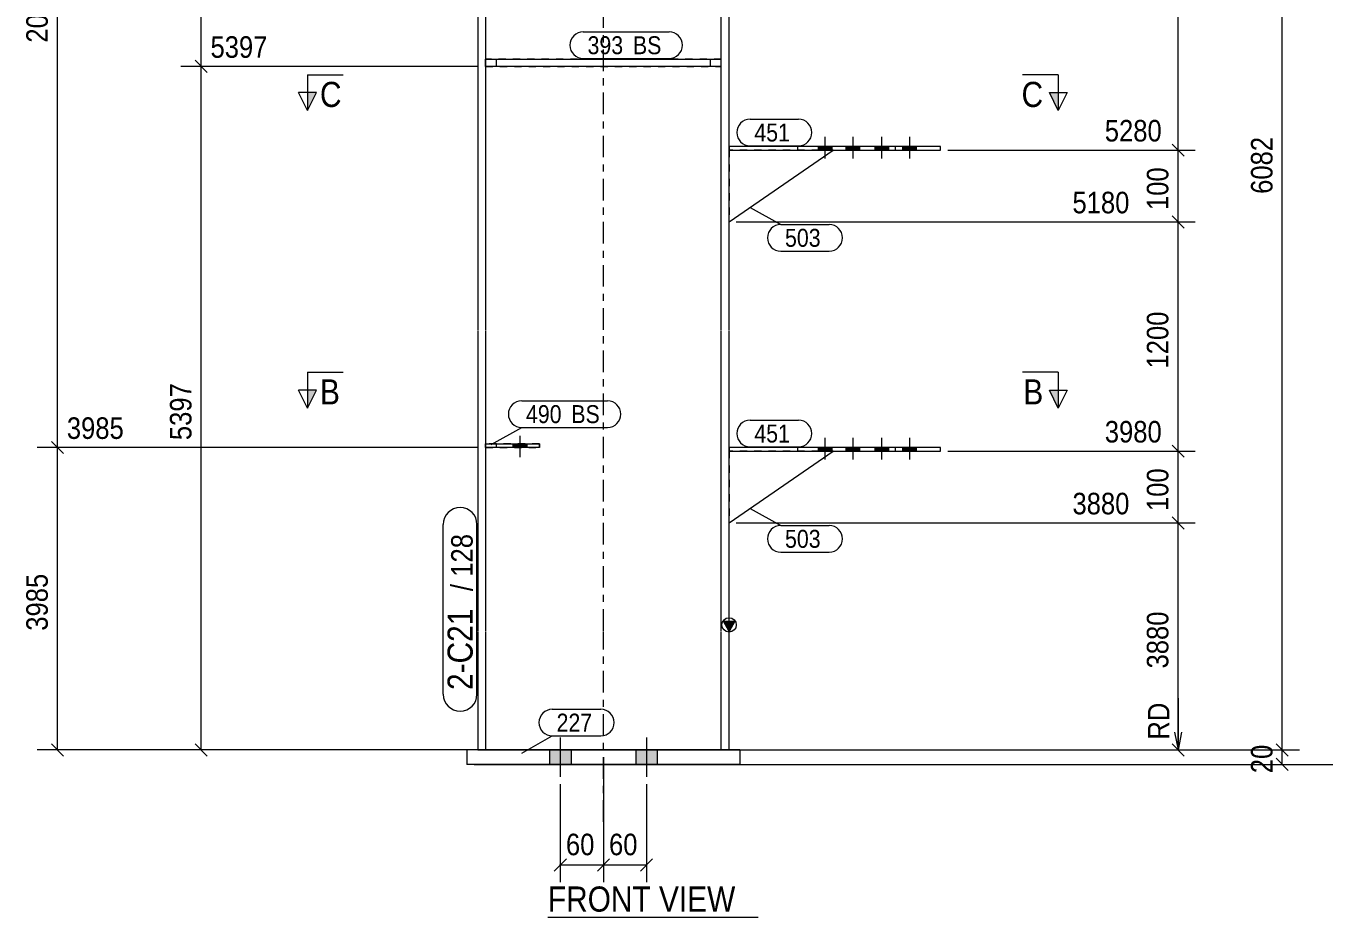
# Model space of a CAD drawing. Header units: millimetres. Extents: x 2 to 579, y 1 to 405.
# Drawn here: x 198.6 to 379.3, y 161.2 to 285.2 of the extents above; entities that cross this region are included whole.
import ezdxf

# ---------------------------------------------------------------- set-up
doc = ezdxf.new("R2010")
doc.units = ezdxf.units.MM
for name, pattern in [('XKITLINE00', [0]), ('XKITLINE01', [4, 1, -1, 1, -1]), ('XKITLINE02', [4, 2, -2]), ('XKITLINE03', [6, 3, -1, 1, -1])]:
    doc.linetypes.add(name, pattern=pattern)
for name, color, linetype, lineweight in [('Bolt', 3, 'Continuous', 0), ('Dimensions', 7, 'Continuous', 0), ('OtherObjectType', 7, 'Continuous', 0), ('Part', 2, 'Continuous', 0), ('PartMark', 7, 'Continuous', 0), ('Section', 6, 'Continuous', 0)]:
    doc.layers.add(name, color=color, linetype=linetype, lineweight=lineweight)
doc.styles.add('ARIAL', font='ARIAL.TTF')

# ---------------------------------------------------------------- blocks, each defined once
blk = doc.blocks.new('*A11')
at = {"layer": 'Bolt'}
for points in [[(274.5, 184.43), (274.5, 182.43), (271.5, 182.43), (271.5, 184.43)], [(274.5, 184.43), (274.5, 182.43), (271.5, 182.43), (271.5, 184.43)], [(286.5, 184.43), (286.5, 182.43), (283.5, 182.43), (283.5, 184.43)], [(286.5, 184.43), (286.5, 182.43), (283.5, 182.43), (283.5, 184.43)]]:
    blk.add_hatch(color=3, dxfattribs=at).paths.add_polyline_path(points, flags=17)
at = {"layer": 'Bolt', "color": 3, "linetype": 'XKITLINE00', "lineweight": 0}
for p, q in [((273, 186.18), (273, 180.68)), ((273, 186.18), (273, 180.68)), ((285, 186.18), (285, 180.68)), ((285, 186.18), (285, 180.68)), ((271.5, 184.43), (271.5, 182.43)), ((271.5, 184.43), (271.5, 182.43)), ((274.5, 184.43), (274.5, 182.43)), ((274.5, 184.43), (274.5, 182.43)), ((283.5, 184.43), (283.5, 182.43)), ((283.5, 184.43), (283.5, 182.43)), ((286.5, 184.43), (286.5, 182.43)), ((286.5, 184.43), (286.5, 182.43))]:
    blk.add_line(p, q, dxfattribs=at)
blk = doc.blocks.new('*A12')
at = {"layer": 'Bolt', "color": 3, "linetype": 'XKITLINE02', "lineweight": 0}
for p, q in [((267.4, 225.18), (267.4, 228.18)), ((266.42, 226.53), (266.42, 227.03)), ((268.39, 226.53), (268.39, 227.03))]:
    blk.add_line(p, q, dxfattribs=at)
blk = doc.blocks.new('*A13')
at = {"layer": 'Bolt'}
blk.add_hatch(color=3, dxfattribs=at).paths.add_polyline_path([(266.42, 226.53), (266.42, 227.03), (268.39, 227.03), (268.39, 226.53)], flags=17)
at = {"layer": 'Bolt', "color": 3, "linetype": 'XKITLINE00', "lineweight": 0}
for p, q in [((267.4, 225.18), (267.4, 228.18)), ((266.42, 226.53), (266.42, 227.03)), ((268.39, 226.53), (268.39, 227.03))]:
    blk.add_line(p, q, dxfattribs=at)
blk = doc.blocks.new('*A14')
at = {"layer": 'Bolt'}
for points in [[(310.79, 226.53), (310.79, 226.03), (308.89, 226.03), (308.89, 226.53)], [(314.66, 226.53), (314.66, 226.03), (312.76, 226.03), (312.76, 226.53)], [(318.67, 226.53), (318.67, 226.03), (316.77, 226.03), (316.77, 226.53)], [(322.54, 226.53), (322.54, 226.03), (320.64, 226.03), (320.64, 226.53)]]:
    blk.add_hatch(color=3, dxfattribs=at).paths.add_polyline_path(points, flags=17)
at = {"layer": 'Bolt', "color": 3, "linetype": 'XKITLINE00', "lineweight": 0}
for p, q in [((309.84, 227.87), (309.84, 224.87)), ((313.71, 227.87), (313.71, 224.87)), ((317.72, 227.87), (317.72, 224.87)), ((321.59, 227.87), (321.59, 224.87)), ((308.89, 226.53), (308.89, 226.03)), ((310.79, 226.53), (310.79, 226.03)), ((312.76, 226.53), (312.76, 226.03)), ((314.66, 226.53), (314.66, 226.03)), ((316.77, 226.53), (316.77, 226.03)), ((318.67, 226.53), (318.67, 226.03)), ((320.64, 226.53), (320.64, 226.03)), ((322.54, 226.53), (322.54, 226.03))]:
    blk.add_line(p, q, dxfattribs=at)
blk = doc.blocks.new('*A15')
at = {"layer": 'Bolt'}
for points in [[(310.79, 268.43), (310.79, 267.93), (308.89, 267.93), (308.89, 268.43)], [(314.66, 268.43), (314.66, 267.93), (312.76, 267.93), (312.76, 268.43)], [(318.67, 268.43), (318.67, 267.93), (316.77, 267.93), (316.77, 268.43)], [(322.54, 268.43), (322.54, 267.93), (320.64, 267.93), (320.64, 268.43)]]:
    blk.add_hatch(color=3, dxfattribs=at).paths.add_polyline_path(points, flags=17)
at = {"layer": 'Bolt', "color": 3, "linetype": 'XKITLINE00', "lineweight": 0}
for p, q in [((309.84, 269.77), (309.84, 266.77)), ((313.71, 269.77), (313.71, 266.77)), ((317.72, 269.77), (317.72, 266.77)), ((321.59, 269.77), (321.59, 266.77)), ((308.89, 268.43), (308.89, 267.93)), ((310.79, 268.43), (310.79, 267.93)), ((312.76, 268.43), (312.76, 267.93)), ((314.66, 268.43), (314.66, 267.93)), ((316.77, 268.43), (316.77, 267.93)), ((318.67, 268.43), (318.67, 267.93)), ((320.64, 268.43), (320.64, 267.93)), ((322.54, 268.43), (322.54, 267.93))]:
    blk.add_line(p, q, dxfattribs=at)
blk = doc.blocks.new('*A18')
at = {"layer": 'Part'}
blk.add_hatch(color=2, dxfattribs=at).paths.add_polyline_path([(295.7, 202.34), (297.3, 202.34), (296.5, 200.94)], flags=17)
at = {"layer": 'Part', "color": 7, "linetype": 'XKITLINE03', "lineweight": 0}
for p, q in [((279, 242.93), (279, 356.3)), ((279, 201.03), (279, 242.83)), ((279, 174.43), (279, 200.93))]:
    blk.add_line(p, q, dxfattribs=at)
at = {"layer": 'Part', "color": 7, "linetype": 'XKITLINE01', "lineweight": 0}
for p, q in [((261.5, 317.98), (261.5, 348.15)), ((261.5, 348.15), (262.6, 348.03)), ((295.4, 344.57), (262.6, 348.03)), ((262.6, 348.03), (262.6, 317.87)), ((261.5, 184.43), (296.5, 184.43))]:
    blk.add_line(p, q, dxfattribs=at)
at = {"layer": 'Part', "color": 2, "linetype": 'XKITLINE00', "lineweight": 0}
for p, q in [((295.4, 242.93), (295.4, 344.57)), ((295.4, 344.57), (296.5, 344.46)), ((296.5, 242.93), (296.5, 344.46)), ((261.5, 317.98), (261.5, 242.93)), ((262.6, 317.87), (262.6, 242.93)), ((261.5, 242.83), (261.5, 201.03)), ((262.6, 242.83), (262.6, 201.03)), ((295.4, 201.03), (295.4, 242.83)), ((296.5, 201.03), (296.5, 242.83)), ((261.5, 200.93), (261.5, 184.43)), ((262.6, 200.93), (262.6, 184.43)), ((295.4, 184.43), (295.4, 200.93)), ((296.5, 200.94), (295.7, 202.34)), ((295.7, 202.34), (297.3, 202.34)), ((297.3, 202.34), (296.5, 200.94)), ((296.5, 184.43), (296.5, 200.93))]:
    blk.add_line(p, q, dxfattribs=at)
blk.add_circle((296.5, 201.84), 1, dxfattribs=at)
blk = doc.blocks.new('*A22')
at = {"layer": 'Part', "color": 2, "linetype": 'XKITLINE00', "lineweight": 0}
for p, q in [((298, 184.43), (260, 184.43)), ((260, 184.43), (260, 182.43)), ((298, 184.43), (298, 182.43)), ((298, 182.43), (260, 182.43))]:
    blk.add_line(p, q, dxfattribs=at)
blk = doc.blocks.new('*A24')
at = {"layer": 'Part', "color": 7, "linetype": 'XKITLINE01', "lineweight": 0}
for p, q in [((295.4, 280.58), (262.6, 280.58)), ((262.6, 280.58), (262.6, 279.58)), ((264.1, 279.58), (264.1, 280.58)), ((293.9, 279.58), (293.9, 280.58)), ((295.4, 279.58), (295.4, 280.58)), ((262.6, 279.58), (295.4, 279.58))]:
    blk.add_line(p, q, dxfattribs=at)
blk = doc.blocks.new('*A25')
at = {"layer": 'Part', "color": 2, "linetype": 'XKITLINE00', "lineweight": 0}
for p, q in [((262.6, 280.58), (295.4, 280.58)), ((295.4, 279.58), (262.6, 279.58))]:
    blk.add_line(p, q, dxfattribs=at)
at = {"layer": 'Part', "color": 7, "linetype": 'XKITLINE01', "lineweight": 0}
for p, q in [((262.6, 279.58), (262.6, 280.58)), ((264.1, 279.58), (264.1, 280.58)), ((293.9, 279.58), (293.9, 280.58)), ((295.4, 279.58), (295.4, 280.58))]:
    blk.add_line(p, q, dxfattribs=at)
blk = doc.blocks.new('*A26')
at = {"layer": 'Part', "color": 7, "linetype": 'XKITLINE01', "lineweight": 0}
for p, q in [((270.1, 227.03), (262.6, 227.03)), ((262.6, 227.03), (262.6, 226.53)), ((262.6, 226.53), (270.1, 226.53)), ((264.1, 226.53), (264.1, 227.03)), ((270.1, 226.53), (270.1, 227.03))]:
    blk.add_line(p, q, dxfattribs=at)
blk = doc.blocks.new('*A27')
at = {"layer": 'Part', "color": 2, "linetype": 'XKITLINE00', "lineweight": 0}
for p, q in [((262.6, 227.03), (270.1, 227.03)), ((270.1, 226.53), (262.6, 226.53)), ((270.1, 227.03), (270.1, 226.53))]:
    blk.add_line(p, q, dxfattribs=at)
at = {"layer": 'Part', "color": 7, "linetype": 'XKITLINE01', "lineweight": 0}
for p, q in [((262.6, 226.53), (262.6, 227.03)), ((264.1, 226.53), (264.1, 227.03))]:
    blk.add_line(p, q, dxfattribs=at)
blk = doc.blocks.new('*A28')
at = {"layer": 'Part', "color": 2, "linetype": 'XKITLINE00', "lineweight": 0}
blk.add_line((296.5, 216.03), (311, 226.03), dxfattribs=at)
at = {"layer": 'Part', "color": 7, "linetype": 'XKITLINE01', "lineweight": 0}
for p, q in [((296.5, 226.03), (296.5, 216.03)), ((311, 226.03), (296.5, 226.03))]:
    blk.add_line(p, q, dxfattribs=at)
blk = doc.blocks.new('*A29')
at = {"layer": 'Part', "color": 2, "linetype": 'XKITLINE00', "lineweight": 0}
for p, q in [((325.95, 226.53), (296.5, 226.53)), ((296.5, 226.03), (325.95, 226.03)), ((306.07, 226.03), (306.07, 226.53)), ((319.67, 226.03), (319.67, 226.53)), ((325.95, 226.03), (325.95, 226.53))]:
    blk.add_line(p, q, dxfattribs=at)
at = {"layer": 'Part', "color": 7, "linetype": 'XKITLINE01', "lineweight": 0}
for p, q in [((296.5, 226.53), (296.5, 226.03)), ((309.42, 226.03), (309.42, 226.53))]:
    blk.add_line(p, q, dxfattribs=at)
blk = doc.blocks.new('*A30')
at = {"layer": 'Part', "color": 2, "linetype": 'XKITLINE00', "lineweight": 0}
blk.add_line((296.5, 257.93), (311, 267.93), dxfattribs=at)
at = {"layer": 'Part', "color": 7, "linetype": 'XKITLINE01', "lineweight": 0}
for p, q in [((296.5, 267.93), (296.5, 257.93)), ((311, 267.93), (296.5, 267.93))]:
    blk.add_line(p, q, dxfattribs=at)
blk = doc.blocks.new('*A31')
at = {"layer": 'Part', "color": 2, "linetype": 'XKITLINE00', "lineweight": 0}
for p, q in [((325.95, 268.43), (296.5, 268.43)), ((296.5, 267.93), (325.95, 267.93)), ((306.07, 267.93), (306.07, 268.43)), ((319.67, 267.93), (319.67, 268.43)), ((325.95, 267.93), (325.95, 268.43))]:
    blk.add_line(p, q, dxfattribs=at)
at = {"layer": 'Part', "color": 7, "linetype": 'XKITLINE01', "lineweight": 0}
for p, q in [((296.5, 268.43), (296.5, 267.93)), ((309.42, 267.93), (309.42, 268.43))]:
    blk.add_line(p, q, dxfattribs=at)
blk = doc.blocks.new('*A110')
at = {"layer": 'Dimensions', "color": 7, "linetype": 'XKITLINE00', "lineweight": 0}
for p, q in [((321.54, 360.12), (412.21, 360.12)), ((408.96, 360.97), (410.66, 359.27)), ((409.81, 182.43), (409.81, 360.12)), ((408.96, 183.28), (410.66, 181.58)), ((261, 182.43), (412.21, 182.43))]:
    blk.add_line(p, q, dxfattribs=at)
at = {"layer": 'Dimensions', "color": 3}
for p in [(409.81, 360.12), (409.81, 182.43)]:
    blk.add_point(p, dxfattribs=at)
at = {"layer": 'Dimensions', "color": 3, "style": 'ARIAL', "width": 0.85}
blk.add_text('6222', height=3, rotation=90.0002, dxfattribs=at).set_placement((408.46, 266.82))
blk = doc.blocks.new('*A111')
at = {"layer": 'Dimensions', "color": 7, "linetype": 'XKITLINE00', "lineweight": 0}
for p, q in [((262.5, 184.43), (375.9, 184.43)), ((372.66, 185.28), (374.35, 183.58)), ((373.5, 182.43), (373.5, 184.43)), ((372.66, 183.28), (374.35, 181.58)), ((261, 182.43), (375.9, 182.43))]:
    blk.add_line(p, q, dxfattribs=at)
at = {"layer": 'Dimensions', "color": 3}
for p in [(373.5, 184.43), (373.5, 182.43)]:
    blk.add_point(p, dxfattribs=at)
at = {"layer": 'Dimensions', "color": 3, "style": 'ARIAL', "width": 0.85}
blk.add_text('20', height=3, rotation=90.0002, dxfattribs=at).set_placement((372.15, 181.2))
blk = doc.blocks.new('*A112')
at = {"layer": 'Dimensions', "color": 7, "linetype": 'XKITLINE00', "lineweight": 0}
for p, q in [((279, 183.43), (279, 166.03)), ((273, 179.68), (273, 166.03)), ((273.85, 169.28), (272.16, 167.58)), ((273, 168.43), (279, 168.43)), ((279.85, 169.28), (278.16, 167.58))]:
    blk.add_line(p, q, dxfattribs=at)
at = {"layer": 'Dimensions', "color": 3}
for p in [(273, 168.43), (279, 168.43)]:
    blk.add_point(p, dxfattribs=at)
at = {"layer": 'Dimensions', "color": 3, "style": 'ARIAL', "width": 0.85}
blk.add_text('60', height=3, dxfattribs=at).set_placement((273.78, 169.78))
blk = doc.blocks.new('*A113')
at = {"layer": 'Dimensions', "color": 7, "linetype": 'XKITLINE00', "lineweight": 0}
for p, q in [((279, 183.43), (279, 166.03)), ((285, 179.68), (285, 166.03)), ((279.85, 169.28), (278.16, 167.58)), ((279, 168.43), (285, 168.43)), ((285.85, 169.28), (284.16, 167.58))]:
    blk.add_line(p, q, dxfattribs=at)
at = {"layer": 'Dimensions', "color": 3}
for p in [(279, 168.43), (285, 168.43)]:
    blk.add_point(p, dxfattribs=at)
at = {"layer": 'Dimensions', "color": 3, "style": 'ARIAL', "width": 0.85}
blk.add_text('60', height=3, dxfattribs=at).set_placement((279.78, 169.78))
blk = doc.blocks.new('*A120')
at = {"layer": 'PartMark', "color": 7, "linetype": 'XKITLINE00', "lineweight": 0}
for p, q in [((299.41, 272.23), (306.17, 272.23)), ((299.41, 268.53), (306.17, 268.53))]:
    blk.add_line(p, q, dxfattribs=at)
for centre, start, end in [((299.41, 270.38), 90, 270), ((306.17, 270.38), 270, 90)]:
    blk.add_arc(centre, 1.85, start, end, dxfattribs=at)
at = {"layer": 'PartMark', "color": 3, "style": 'ARIAL', "width": 0.85}
blk.add_text('451', height=2.5, dxfattribs=at).set_placement((300.01, 269.13))
blk = doc.blocks.new('*A121')
at = {"layer": 'PartMark', "color": 7, "linetype": 'XKITLINE00', "lineweight": 0}
for p, q in [((299.43, 259.96), (303.68, 257.57)), ((303.68, 257.57), (310.44, 257.57)), ((303.68, 253.87), (310.44, 253.87))]:
    blk.add_line(p, q, dxfattribs=at)
for centre, start, end in [((303.68, 255.72), 90, 270), ((310.44, 255.72), 270, 90)]:
    blk.add_arc(centre, 1.85, start, end, dxfattribs=at)
at = {"layer": 'PartMark', "color": 3, "style": 'ARIAL', "width": 0.85}
blk.add_text('503', height=2.5, dxfattribs=at).set_placement((304.28, 254.47))
blk = doc.blocks.new('*A122')
at = {"layer": 'PartMark', "color": 7, "linetype": 'XKITLINE00', "lineweight": 0}
for p, q in [((299.41, 230.33), (306.17, 230.33)), ((299.41, 226.63), (306.17, 226.63))]:
    blk.add_line(p, q, dxfattribs=at)
for centre, start, end in [((299.41, 228.48), 90, 270), ((306.17, 228.48), 270, 90)]:
    blk.add_arc(centre, 1.85, start, end, dxfattribs=at)
at = {"layer": 'PartMark', "color": 3, "style": 'ARIAL', "width": 0.85}
blk.add_text('451', height=2.5, dxfattribs=at).set_placement((300.01, 227.23))
blk = doc.blocks.new('*A123')
at = {"layer": 'PartMark', "color": 7, "linetype": 'XKITLINE00', "lineweight": 0}
for p, q in [((299.43, 218.06), (303.68, 215.67)), ((303.68, 215.67), (310.44, 215.67)), ((303.68, 211.97), (310.44, 211.97))]:
    blk.add_line(p, q, dxfattribs=at)
for centre, start, end in [((303.68, 213.82), 90, 270), ((310.44, 213.82), 270, 90)]:
    blk.add_arc(centre, 1.85, start, end, dxfattribs=at)
at = {"layer": 'PartMark', "color": 3, "style": 'ARIAL', "width": 0.85}
blk.add_text('503', height=2.5, dxfattribs=at).set_placement((304.28, 212.57))
blk = doc.blocks.new('*A125')
at = {"layer": 'PartMark', "color": 7, "linetype": 'XKITLINE00', "lineweight": 0}
for p, q in [((271.88, 190.09), (278.64, 190.09)), ((267.63, 184), (271.88, 186.39)), ((271.88, 186.39), (278.64, 186.39))]:
    blk.add_line(p, q, dxfattribs=at)
for centre, start, end in [((271.88, 188.24), 90, 270), ((278.64, 188.24), 270, 90)]:
    blk.add_arc(centre, 1.85, start, end, dxfattribs=at)
at = {"layer": 'PartMark', "color": 3, "style": 'ARIAL', "width": 0.85}
blk.add_text('227', height=2.5, dxfattribs=at).set_placement((272.48, 186.99))
blk = doc.blocks.new('*A129')
at = {"layer": 'PartMark', "color": 7, "linetype": 'XKITLINE00', "lineweight": 0}
for p, q in [((256.7, 192.18), (256.7, 215.83)), ((261.4, 192.18), (261.4, 215.83))]:
    blk.add_line(p, q, dxfattribs=at)
for centre, start, end in [((259.05, 215.83), 0, 180), ((259.05, 192.18), 180, 0)]:
    blk.add_arc(centre, 2.35, start, end, dxfattribs=at)
at = {"layer": 'PartMark', "color": 3, "style": 'ARIAL', "width": 0.85}
for s, p in [('128', (260.8, 208.55)), ('/', (260.8, 206.54))]:
    blk.add_text(s, height=3, rotation=90.0002, dxfattribs=at).set_placement(p)
at = {"layer": 'PartMark', "color": 1, "style": 'ARIAL', "width": 0.85}
blk.add_text('2-C21', height=3.5, rotation=90.0002, dxfattribs=at).set_placement((260.8, 192.78))
blk = doc.blocks.new('*A130')
at = {"layer": 'PartMark', "color": 7, "linetype": 'XKITLINE00', "lineweight": 0}
for p, q in [((276.19, 284.38), (288.15, 284.38)), ((276.19, 280.68), (288.15, 280.68))]:
    blk.add_line(p, q, dxfattribs=at)
for centre, start, end in [((276.19, 282.53), 90, 270), ((288.15, 282.53), 270, 90)]:
    blk.add_arc(centre, 1.85, start, end, dxfattribs=at)
at = {"layer": 'PartMark', "color": 3, "style": 'ARIAL', "width": 0.85}
for s, p in [('393', (276.79, 281.28)), ('BS', (283.11, 281.28))]:
    blk.add_text(s, height=2.5, dxfattribs=at).set_placement(p)
blk = doc.blocks.new('*A131')
at = {"layer": 'PartMark', "color": 7, "linetype": 'XKITLINE00', "lineweight": 0}
for p, q in [((267.62, 233.03), (279.58, 233.03)), ((263.38, 226.94), (267.62, 229.33)), ((267.62, 229.33), (279.58, 229.33))]:
    blk.add_line(p, q, dxfattribs=at)
for centre, start, end in [((267.62, 231.18), 90, 270), ((279.58, 231.18), 270, 90)]:
    blk.add_arc(centre, 1.85, start, end, dxfattribs=at)
at = {"layer": 'PartMark', "color": 3, "style": 'ARIAL', "width": 0.85}
for s, p in [('490', (268.22, 229.93)), ('BS', (274.53, 229.93))]:
    blk.add_text(s, height=2.5, dxfattribs=at).set_placement(p)
blk = doc.blocks.new('*A132')
at = {"layer": 'Section'}
for points in [[(239.04, 275.93), (237.79, 273.43), (237.79, 275.93)], [(342.33, 275.93), (342.33, 273.43), (341.08, 275.93)]]:
    blk.add_hatch(color=3, dxfattribs=at).paths.add_polyline_path(points, flags=17)
at = {"layer": 'Section', "color": 1, "linetype": 'XKITLINE00', "lineweight": 0}
for p, q in [((237.79, 278.43), (242.79, 278.43)), ((237.79, 278.43), (237.79, 273.43)), ((342.33, 278.43), (337.33, 278.43)), ((342.33, 278.43), (342.33, 273.43))]:
    blk.add_line(p, q, dxfattribs=at)
at = {"layer": 'Section', "color": 3, "linetype": 'XKITLINE00', "lineweight": 0}
for p, q in [((237.79, 273.43), (236.54, 275.93)), ((239.04, 275.93), (236.54, 275.93)), ((237.79, 273.43), (239.04, 275.93)), ((341.08, 275.93), (343.58, 275.93)), ((342.33, 273.43), (341.08, 275.93)), ((343.58, 275.93), (342.33, 273.43))]:
    blk.add_line(p, q, dxfattribs=at)
at = {"layer": 'Section', "color": 7, "style": 'ARIAL', "width": 0.85}
for p in [(239.54, 273.93), (337.21, 273.93)]:
    blk.add_text('C', height=3.5, dxfattribs=at).set_placement(p)
blk = doc.blocks.new('*A133')
at = {"layer": 'Section'}
for points in [[(239.04, 234.53), (237.79, 232.03), (237.79, 234.53)], [(342.33, 234.53), (342.33, 232.03), (341.08, 234.53)]]:
    blk.add_hatch(color=3, dxfattribs=at).paths.add_polyline_path(points, flags=17)
at = {"layer": 'Section', "color": 1, "linetype": 'XKITLINE00', "lineweight": 0}
for p, q in [((237.79, 237.03), (242.79, 237.03)), ((237.79, 237.03), (237.79, 232.03)), ((342.33, 237.03), (337.33, 237.03)), ((342.33, 237.03), (342.33, 232.03))]:
    blk.add_line(p, q, dxfattribs=at)
at = {"layer": 'Section', "color": 3, "linetype": 'XKITLINE00', "lineweight": 0}
for p, q in [((237.79, 232.03), (236.54, 234.53)), ((239.04, 234.53), (236.54, 234.53)), ((237.79, 232.03), (239.04, 234.53)), ((341.08, 234.53), (343.58, 234.53)), ((342.33, 232.03), (341.08, 234.53)), ((343.58, 234.53), (342.33, 232.03))]:
    blk.add_line(p, q, dxfattribs=at)
at = {"layer": 'Section', "color": 7, "style": 'ARIAL', "width": 0.85}
for p in [(239.54, 232.53), (337.46, 232.53)]:
    blk.add_text('B', height=3.5, dxfattribs=at).set_placement(p)
blk = doc.blocks.new('*A136')
at = {"layer": 'OtherObjectType', "color": 7, "linetype": 'XKITLINE00', "lineweight": 0}
blk.add_line((271.27, 161.18), (300.56, 161.18), dxfattribs=at)
at = {"layer": 'OtherObjectType', "color": 7, "style": 'ARIAL', "width": 0.85}
blk.add_text('FRONT VIEW', height=3.5, dxfattribs=at).set_placement((271.27, 161.93))
blk = doc.blocks.new('*A137')
at = {"layer": 'Dimensions', "color": 7, "linetype": 'XKITLINE00', "lineweight": 0}
for p, q in [((372.66, 349), (374.35, 347.3)), ((262.5, 348.15), (375.9, 348.15)), ((373.5, 184.43), (373.5, 348.15)), ((262.5, 184.43), (375.9, 184.43)), ((372.66, 185.28), (374.35, 183.58))]:
    blk.add_line(p, q, dxfattribs=at)
at = {"layer": 'Dimensions', "color": 3}
for p in [(373.5, 348.15), (373.5, 184.43)]:
    blk.add_point(p, dxfattribs=at)
at = {"layer": 'Dimensions', "color": 3, "style": 'ARIAL', "width": 0.85}
blk.add_text('6082', height=3, rotation=90.0002, dxfattribs=at).set_placement((372.15, 261.84))
blk = doc.blocks.new('*A139')
at = {"layer": 'Dimensions', "color": 7, "linetype": 'XKITLINE00', "lineweight": 0}
for p, q in [((261.6, 226.53), (200.15, 226.53)), ((202.16, 227.38), (203.85, 225.68)), ((203, 184.43), (203, 226.53)), ((260.5, 184.43), (200.15, 184.43)), ((202.16, 185.28), (203.85, 183.58))]:
    blk.add_line(p, q, dxfattribs=at)
at = {"layer": 'Dimensions', "color": 3}
for p in [(203, 226.53), (203, 184.43)]:
    blk.add_point(p, dxfattribs=at)
at = {"layer": 'Dimensions', "color": 3, "style": 'ARIAL', "width": 0.85}
blk.add_text('3985', height=3, dxfattribs=at).set_placement((204.3, 227.73))
blk.add_text('3985', height=3, rotation=90.0002, dxfattribs=at).set_placement((201.65, 201.03))
blk = doc.blocks.new('*A140')
at = {"layer": 'Dimensions', "color": 7, "linetype": 'XKITLINE00', "lineweight": 0}
for p, q in [((202.16, 349), (203.85, 347.3)), ((260.5, 348.15), (200.15, 348.15)), ((203, 226.53), (203, 348.15)), ((261.6, 226.53), (200.15, 226.53)), ((202.16, 227.38), (203.85, 225.68))]:
    blk.add_line(p, q, dxfattribs=at)
at = {"layer": 'Dimensions', "color": 3}
for p in [(203, 348.15), (203, 226.53)]:
    blk.add_point(p, dxfattribs=at)
at = {"layer": 'Dimensions', "color": 3, "style": 'ARIAL', "width": 0.85}
blk.add_text('6082', height=3, dxfattribs=at).set_placement((204.3, 349.35))
blk.add_text('2097', height=3, rotation=90.0002, dxfattribs=at).set_placement((201.65, 282.89))
blk = doc.blocks.new('*A141')
at = {"layer": 'Dimensions', "color": 7, "linetype": 'XKITLINE00', "lineweight": 0}
for p, q in [((222.16, 280.43), (223.85, 278.74)), ((261.6, 279.58), (220.15, 279.58)), ((223, 184.43), (223, 279.58)), ((260.5, 184.43), (220.15, 184.43)), ((222.16, 185.28), (223.85, 183.58))]:
    blk.add_line(p, q, dxfattribs=at)
at = {"layer": 'Dimensions', "color": 3}
for p in [(223, 279.58), (223, 184.43)]:
    blk.add_point(p, dxfattribs=at)
at = {"layer": 'Dimensions', "color": 3, "style": 'ARIAL', "width": 0.85}
blk.add_text('5397', height=3, dxfattribs=at).set_placement((224.3, 280.78))
blk.add_text('5397', height=3, rotation=90.0002, dxfattribs=at).set_placement((221.65, 227.56))
blk = doc.blocks.new('*A142')
at = {"layer": 'Dimensions', "color": 7, "linetype": 'XKITLINE00', "lineweight": 0}
for p, q in [((222.16, 318.46), (223.85, 316.76)), ((273.54, 317.61), (220.15, 317.61)), ((223, 279.58), (223, 317.61)), ((222.16, 280.43), (223.85, 278.74)), ((261.6, 279.58), (220.15, 279.58))]:
    blk.add_line(p, q, dxfattribs=at)
at = {"layer": 'Dimensions', "color": 3}
for p in [(223, 317.61), (223, 279.58)]:
    blk.add_point(p, dxfattribs=at)
at = {"layer": 'Dimensions', "color": 3, "style": 'ARIAL', "width": 0.85}
blk.add_text('5777', height=3, dxfattribs=at).set_placement((224.3, 318.81))
blk.add_text('380', height=3, rotation=90.0002, dxfattribs=at).set_placement((221.65, 295.26))
blk = doc.blocks.new('*A145')
at = {"layer": 'Dimensions', "color": 7, "linetype": 'XKITLINE00', "lineweight": 0}
for p, q in [((358.16, 216.88), (359.85, 215.18)), ((297.5, 216.03), (361.4, 216.03)), ((359, 184.43), (359, 216.03)), ((359, 191.65), (359, 184.43)), ((358.5, 186.93), (359, 184.43)), ((359.5, 186.93), (359, 184.43)), ((297.5, 184.43), (361.4, 184.43)), ((297.5, 184.43), (361.4, 184.43)), ((358.16, 185.28), (359.85, 183.58))]:
    blk.add_line(p, q, dxfattribs=at)
at = {"layer": 'Dimensions', "color": 3}
for p in [(359, 216.03), (359, 184.43)]:
    blk.add_point(p, dxfattribs=at)
at = {"layer": 'Dimensions', "color": 7}
blk.add_point((359, 184.43), dxfattribs=at)
at = {"layer": 'Dimensions', "color": 3, "style": 'ARIAL', "width": 0.85}
blk.add_text('3880', height=3, dxfattribs=at).set_placement((344.3, 217.23))
for s, p in [('3880', (357.65, 195.78)), ('RD', (357.8, 185.87))]:
    blk.add_text(s, height=3, rotation=90.0002, dxfattribs=at).set_placement(p)
blk = doc.blocks.new('*A146')
at = {"layer": 'Dimensions', "color": 7, "linetype": 'XKITLINE00', "lineweight": 0}
for p, q in [((326.95, 226.03), (361.4, 226.03)), ((358.16, 226.88), (359.85, 225.18)), ((359, 216.03), (359, 226.03)), ((358.16, 216.88), (359.85, 215.18)), ((297.5, 216.03), (361.4, 216.03))]:
    blk.add_line(p, q, dxfattribs=at)
at = {"layer": 'Dimensions', "color": 3}
for p in [(359, 226.03), (359, 216.03)]:
    blk.add_point(p, dxfattribs=at)
at = {"layer": 'Dimensions', "color": 3, "style": 'ARIAL', "width": 0.85}
blk.add_text('3980', height=3, dxfattribs=at).set_placement((348.8, 227.23))
blk.add_text('100', height=3, rotation=90.0002, dxfattribs=at).set_placement((357.65, 217.69))
blk = doc.blocks.new('*A147')
at = {"layer": 'Dimensions', "color": 7, "linetype": 'XKITLINE00', "lineweight": 0}
for p, q in [((358.16, 258.78), (359.85, 257.08)), ((297.5, 257.93), (361.4, 257.93)), ((359, 226.03), (359, 257.93)), ((326.95, 226.03), (361.4, 226.03)), ((358.16, 226.88), (359.85, 225.18))]:
    blk.add_line(p, q, dxfattribs=at)
at = {"layer": 'Dimensions', "color": 3}
for p in [(359, 257.93), (359, 226.03)]:
    blk.add_point(p, dxfattribs=at)
at = {"layer": 'Dimensions', "color": 3, "style": 'ARIAL', "width": 0.85}
blk.add_text('5180', height=3, dxfattribs=at).set_placement((344.3, 259.13))
blk.add_text('1200', height=3, rotation=90.0002, dxfattribs=at).set_placement((357.65, 237.53))
blk = doc.blocks.new('*A148')
at = {"layer": 'Dimensions', "color": 7, "linetype": 'XKITLINE00', "lineweight": 0}
for p, q in [((326.95, 267.93), (361.4, 267.93)), ((358.16, 268.78), (359.85, 267.08)), ((359, 257.93), (359, 267.93)), ((358.16, 258.78), (359.85, 257.08)), ((297.5, 257.93), (361.4, 257.93))]:
    blk.add_line(p, q, dxfattribs=at)
at = {"layer": 'Dimensions', "color": 3}
for p in [(359, 267.93), (359, 257.93)]:
    blk.add_point(p, dxfattribs=at)
at = {"layer": 'Dimensions', "color": 3, "style": 'ARIAL', "width": 0.85}
blk.add_text('5280', height=3, dxfattribs=at).set_placement((348.8, 269.13))
blk.add_text('100', height=3, rotation=90.0002, dxfattribs=at).set_placement((357.65, 259.59))
blk = doc.blocks.new('*A149')
at = {"layer": 'Dimensions', "color": 7, "linetype": 'XKITLINE00', "lineweight": 0}
for p, q in [((297.5, 329.67), (361.4, 329.67)), ((358.16, 330.52), (359.85, 328.82)), ((359, 267.93), (359, 329.67)), ((326.95, 267.93), (361.4, 267.93)), ((358.16, 268.78), (359.85, 267.08))]:
    blk.add_line(p, q, dxfattribs=at)
at = {"layer": 'Dimensions', "color": 3}
for p in [(359, 329.67), (359, 267.93)]:
    blk.add_point(p, dxfattribs=at)
at = {"layer": 'Dimensions', "color": 3, "style": 'ARIAL', "width": 0.85}
blk.add_text('5897', height=3, dxfattribs=at).set_placement((344.3, 330.87))
blk.add_text('617', height=3, rotation=90.0002, dxfattribs=at).set_placement((357.65, 295.46))

msp = doc.modelspace()

# ---------------------------------------------------------------- block references
at = {"lineweight": 0}
for name in ['*A110', '*A140', '*A137', '*A149', '*A142', '*A141', '*A130', '*A24', '*A25', '*A132', '*A148', '*A120', '*A15', '*A31', '*A30', '*A147', '*A121', '*A133', '*A131', '*A139', '*A146', '*A122', '*A12', '*A13', '*A14', '*A26', '*A27', '*A29', '*A28', '*A145', '*A129', '*A123', '*A125', '*A11', '*A22', '*A111', '*A112', '*A113', '*A136']:
    msp.add_blockref(name, (0, 0), dxfattribs=at)
at = {"layer": 'Part', "lineweight": 0}
msp.add_blockref('*A18', (0, 0), dxfattribs=at)

doc.saveas('drawing.dxf')
